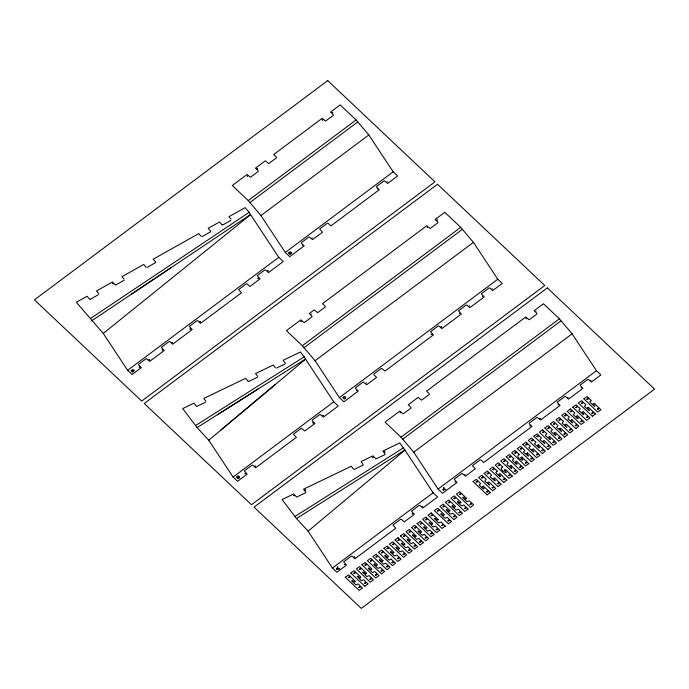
<?xml version="1.0" encoding="UTF-8"?>
<svg xmlns="http://www.w3.org/2000/svg" width="689" height="689" viewBox="0 0 689 689"><rect width="100%" height="100%" fill="white"/><g stroke="black" fill="none" stroke-linecap="round" stroke-linejoin="round"><path stroke-width="1.03" d="M350.796 573.102L364.886 586.253M366.462 573.17L359.606 566.591L356.334 568.925L370.165 582.11L373.464 579.828L369.201 575.634L366.798 576.521L362.647 572.206L363.404 572.077L365.566 573.859M367.96 583.928L363.68 579.768L361.329 580.689L357.126 576.331L357.884 576.211L360.046 577.993M383.032 560.777L376.177 554.197L372.904 556.531L386.968 569.743L390.026 567.262L385.771 563.249L383.472 564.213L379.191 559.907L379.975 559.692L381.973 561.501L382.981 560.846M384.531 571.534L380.285 567.4L378.011 568.373L373.826 564.48L374.351 563.774L376.478 565.635L377.512 564.877L370.691 558.348L367.392 560.631L381.456 573.859M395.021 539.969L408.81 553.198L412.125 550.924L407.845 546.721L406.209 547.772L405.416 547.583L401.282 543.388L402.075 543.182L404.073 544.982L405.098 544.112L398.061 537.696M399.603 548.392L392.747 541.812L389.466 544.164L403.539 557.358L406.562 554.826L402.342 550.864L399.99 551.786L395.762 547.522L396.545 547.307L398.543 549.107L399.551 548.461M411.591 527.585L425.595 540.856L428.722 538.436L424.209 534.345M428.162 515.2L441.95 528.42L445.232 526.189M445.283 526.12L441.003 521.961L438.712 522.925L434.423 518.619L435.215 518.404L437.214 520.212L438.213 519.558M450.003 510.721L443.148 504.141L439.875 506.475L453.939 519.678L457.014 517.215L452.742 513.184L450.391 514.115L446.162 509.843L446.954 509.627L448.952 511.436L449.951 510.782M451.502 521.478L447.221 517.318L444.87 518.24L440.667 513.882L441.425 513.761L443.587 515.544M466.574 498.328L459.718 491.748L456.437 494.099L470.509 507.293L473.584 504.83L469.312 500.8L466.961 501.73L462.732 497.458L463.525 497.243L465.523 499.051L466.522 498.397M487.829 482.481L489.621 485.013L484.798 481.077L486.167 479.225L481.921 475.212L478.605 477.52L492.678 490.723M504.4 470.087C511.35 476.375 496.898 469.114 502.694 467.039M520.936 457.806C527.963 463.766 513.443 456.876 519.265 454.654M533.863 436.189L547.919 449.435M550.433 423.804L564.489 437.041M567.555 434.725L560.777 428.188L559.657 428.782M570.905 420.445L572.74 422.882L567.917 418.955L569.278 417.095L565.032 413.081L561.742 415.346L575.797 428.592M583.841 398.828L597.63 412.056L600.946 409.783L594.168 403.203L593.014 403.987L594.908 405.83L594.616 406.458L590.085 402.522L589.956 401.842L591.386 400.619L587.166 396.588L583.859 398.81M361.88 564.747L375.669 577.968L378.984 575.703L374.782 571.543L372.482 572.499L368.305 568.606L368.83 567.9L370.949 569.76L371.991 569.002L365.204 562.5L361.906 564.722M378.45 552.363L392.454 565.626L395.581 563.189L391.068 559.124M469.192 305.907L469.571 305.968M445.421 502.298L459.21 515.518L462.534 513.245L458.323 509.093L456.032 510.049L451.846 506.157L452.372 505.45L454.499 507.311L455.532 506.553L448.746 500.05L445.447 502.272M468.064 509.102L463.826 504.951L461.552 505.924L457.375 502.023L457.901 501.325L460.019 503.177L461.062 502.427L454.258 495.908L450.933 498.181L464.739 511.393L468.02 509.154M312.031 237.783L312.418 237.86M495.736 488.432L488.975 481.861L487.855 482.455M502.729 467.004L498.38 462.784L495.176 465.135L508.99 478.312L512.271 476.082M512.306 476.039L505.545 469.476L504.426 470.07M519.299 454.619L514.95 450.399L511.738 452.768L525.561 465.928L528.842 463.688M523.356 467.788L516.449 461.156L515.415 461.914L517.361 463.921L516.466 464.274L512.323 460.278L513.744 458.779M528.876 463.654L521.849 457.048M559.632 428.799L561.432 431.34L556.6 427.404L557.987 425.587L553.508 421.504M423.184 542.656L418.912 538.479L416.561 539.401L412.358 535.043L413.116 534.922L415.278 536.705M438.256 519.506L431.202 512.917M439.754 530.263L435.5 526.103L433.131 527.016L428.928 522.658L429.686 522.529L431.848 524.312M513.787 458.728L509.472 454.533L506.269 456.807M506.794 480.155L499.878 473.541L498.845 474.299L500.791 476.306L499.895 476.659L495.779 472.723L497.174 471.164M526.491 453.577L528.291 456.118L523.459 452.182L524.837 450.339L520.565 446.3L517.293 448.573L531.331 461.828L534.414 459.399L527.412 452.906M535.878 442.217L531.546 438.015L528.308 440.383L542.381 453.569L545.455 451.123L538.436 444.655M543.061 441.184L544.861 443.725L540.03 439.789L541.416 437.971L537.136 433.906L533.889 436.163M595.434 413.9L588.38 407.311M155.654 262.526L155.585 261.966M366.143 382.938L366.505 382.981M497.208 471.13L492.876 466.918L489.655 469.243L503.728 482.464M490.215 492.557L483.282 485.926L482.274 486.684L484.195 488.647L483.368 489.078L479.208 485.108L480.603 483.557M565.161 424.674L566.952 427.214L562.129 423.279L563.481 421.401L559.261 417.413L555.937 419.704L569.743 432.89L573.067 430.625L566.306 424.054L565.178 424.648M337.007 569.071L337.524 568.124L338.213 568.778L337.429 568.985A3.695 2.928 24.2 0 0 336.955 569.157M443.156 489.724L443.673 488.777L444.362 489.431L443.578 489.638A3.695 2.928 24.2 0 0 443.096 489.81M210.584 231.78L210.679 231.297M377.21 189.062L377.589 189.122M416.147 536.051L409.335 529.436L406.036 531.779L420.118 544.965M473.102 481.602L487.157 494.848M480.629 483.532L476.306 479.303L473.128 481.585M506.243 456.833L520.031 470.053L523.321 467.822M522.813 444.448L536.602 457.668L539.926 455.395L533.148 448.815L531.986 449.564L533.889 451.441L533.596 452.07L529.066 448.134L528.928 447.462L530.341 446.179L525.914 442.149M587.51 407.957L589.31 410.498L584.487 406.562L585.848 404.71L581.602 400.688L578.312 402.962L592.368 416.208M387.132 181.646L387.511 181.707M557.944 404.796L558.305 404.839M567.857 397.381L568.253 397.458M536.051 311.221L536.197 311.083M220.85 430.074L275.324 384.488M208.75 440.202L305.589 359.167L333.752 401.833L338.221 406.045L323.425 417.112L319.997 414.365L312.289 420.066L312.238 420.772L315.011 423.399L304.848 430.995L301.369 428.265L293.712 433.958L293.66 434.656L296.434 437.291L255.585 467.822L252.803 465.204L251.967 465.161L244.319 470.931L247.17 474.11L237.559 481.301L233.089 477.081L208.75 440.202L197.097 427.593L182.714 408.577L193.953 403.177L195.891 405.657M308.112 531.159L404.96 450.124L433.114 492.781L437.584 497.002L422.788 508.069L419.997 505.45L419.162 505.407L411.54 511.135L414.373 514.356L404.21 521.952L401.472 519.368L400.585 519.291L392.963 525.018L395.796 528.239L354.947 558.77L352.157 556.152L351.321 556.118L343.682 561.888L346.533 565.066L336.921 572.249L332.451 568.029L308.112 531.159L296.459 518.541L282.077 499.534L293.695 493.953L296.606 497.088L305.606 492.807L305.804 492.144L303.53 489.216L351.287 466.255L353.578 469.175L354.413 469.338L363.361 464.989L361.122 461.527L372.999 455.817L375.91 458.952L384.918 454.671L385.117 454.008L382.843 451.08L399.766 442.941L404.951 450.124M459.279 313.323L459.641 313.366M492.049 288.82L492.428 288.88M464.808 474.411L465.204 474.488M590.723 380.294L591.084 380.337M103.281 333.433L250.607 214.667L278.769 257.324L283.239 261.544L268.443 272.603L265.704 270.028L264.817 269.95L257.195 275.678L260.029 278.899L249.866 286.495L247.075 283.877L246.24 283.834L238.592 289.604L241.451 292.782L200.602 323.313L197.812 320.695L196.976 320.661L189.363 326.379L192.188 329.6L172.655 344.207L169.916 341.623L169.038 341.546L161.415 347.273L164.24 350.494L149.797 361.294L146.318 358.556L138.661 364.248L138.61 364.955L141.383 367.582L132.09 374.532L127.62 370.312L103.281 333.433L76.315 302.273L87.055 296.253L89.148 298.673M248.238 200.577L356.11 119.929L368.83 134.932L393.169 171.811L397.639 176.031L387.7 183.455L384.281 180.707L376.564 186.418L376.513 187.115L379.286 189.742L330.909 225.906L328.171 223.331L327.284 223.253L319.67 228.981L322.495 232.202L312.599 239.6L309.12 236.861L301.463 242.554L301.412 243.251L304.185 245.887L289.759 256.67L285.289 252.45L260.95 215.571L248.238 200.577L232.279 185.505L247.024 174.481L250.443 177.237L258.16 171.527L258.211 170.82L255.438 168.194L265.334 160.795L268.753 163.551L276.47 157.841L276.478 157.092L273.748 154.508L322.125 118.344L325.544 121.092L333.261 115.382L333.312 114.684L330.539 112.057L340.151 104.866L356.11 119.929M249.668 202.738L357.548 122.099M260.95 215.571L368.83 134.932M127.62 370.312L278.769 257.324M285.289 252.45L393.169 171.811M302.35 345.723L460.708 227.353L473.429 242.356L497.768 279.226L502.238 283.446L492.626 290.629L489.836 288.011L489.001 287.976L481.353 293.747L484.212 296.925L469.76 307.716L467.03 305.141L466.143 305.063L458.521 310.791L461.354 314.012L441.821 328.61L439.031 325.992L438.195 325.949L430.547 331.728L433.407 334.897L385.022 371.061L381.542 368.331L373.886 374.024L373.834 374.721L376.607 377.357L366.712 384.746L363.232 382.016L355.584 387.709L355.533 388.407L358.306 391.042L343.88 401.825L339.41 397.605L315.071 360.726L302.35 345.723L286.391 330.66L300.817 319.877L304.237 322.624L311.953 316.923L312.005 316.217L309.232 313.59L314.115 309.938L317.646 312.651L325.251 306.975L325.268 306.235L322.53 303.651L426.724 225.759L430.151 228.507L437.859 222.805L437.911 222.099L435.138 219.472L444.758 212.281L460.708 227.353M303.78 347.893L462.147 229.515M315.071 360.726L473.429 242.356M233.089 477.081L333.752 401.833M339.41 397.605L497.768 279.226M401.024 437.196L559.382 318.818L572.103 333.82L596.441 370.699L600.911 374.919L591.291 382.102L588.552 379.518L587.674 379.45L580.052 385.168L582.877 388.389L568.434 399.189L565.643 396.571L564.808 396.537L557.168 402.307L560.019 405.476L540.486 420.083L537.067 417.327L529.35 423.037L529.298 423.744L532.072 426.37L483.695 462.534L480.905 459.916L480.069 459.873L472.43 465.652L475.281 468.821L465.385 476.22L462.595 473.601L461.759 473.567L454.146 479.286L456.971 482.507L442.545 493.29L438.075 489.069L413.736 452.199L401.024 437.196L385.065 422.133L399.809 411.109L403.229 413.856L410.945 408.146L410.954 407.406L408.224 404.822L418.12 397.424L421.539 400.171L429.256 394.461L429.264 393.72L426.534 391.137L525.716 316.992L529.135 319.739L536.852 314.029L536.903 313.331L534.13 310.705L543.423 303.754L559.382 318.818M402.454 439.367L560.812 320.988M413.736 452.199L572.103 333.82M332.451 568.029L433.114 492.781M438.075 489.069L596.441 370.699M350.856 572.981L354.12 570.733L360.898 577.132L360.054 577.985M378.476 552.337L381.74 550.089L388.562 556.617L387.502 557.367L385.452 555.541L384.789 555.618L384.875 556.221L389.052 560.114L391.059 559.132M395.047 539.952L398.053 537.704M411.617 527.567L414.623 525.319M428.188 515.174L431.193 512.935M522.839 444.422L525.845 442.174M542.415 429.79L539.384 432.253L553.146 445.258L556.497 443.01L549.719 436.43L548.556 437.179L550.459 439.057L550.166 439.685L545.636 435.749L545.499 435.069L546.911 433.794L542.484 429.755M550.459 423.778L553.465 421.53M570.294 408.947L567.262 411.411L581.025 424.415L584.375 422.168L577.408 415.545L576.435 416.277L578.381 418.301L577.494 418.662L573.369 414.718L574.755 412.9L570.311 408.939M535.835 442.269L534.475 443.871L539.168 447.936L539.409 447.316L537.506 445.421L538.393 444.681M365.583 573.851L366.41 573.239M415.295 536.697L416.122 536.076M431.865 524.303L432.709 523.459L425.931 517.06L422.641 519.325L436.43 532.554L439.711 530.315M443.604 515.536L444.448 514.683L437.67 508.284L434.354 510.583L448.427 523.795M510.773 465.325L509.894 466.1L511.789 467.96L511.557 468.58L506.889 464.567L508.267 462.732L503.995 458.685L500.722 460.958L514.761 474.213L517.844 471.767L510.842 465.29M520.996 457.677L521.823 457.065M526.517 453.551L527.343 452.931M543.087 441.167L544.189 440.564L550.967 446.963L547.927 449.426M570.966 420.324L571.792 419.704M587.536 407.94L588.363 407.32M424.2 534.354L422.262 535.37L418.016 531.443L418.542 530.745L420.66 532.597L421.702 531.839L414.632 525.311M364.903 586.236L367.909 583.996M381.473 573.851L384.479 571.603M420.135 544.947L423.141 542.708M448.444 523.786L451.45 521.547M487.175 494.84L490.18 492.592M492.695 490.714L495.701 488.467M503.745 482.455L506.751 480.207M564.498 437.033L567.503 434.793M575.815 428.584L578.863 426.155L571.81 419.696M592.385 416.19L595.391 413.951M90.423 318.542L249.142 212.333L250.607 214.667M91.749 320.747L250.469 214.537M131.435 294.194L171.113 267.651M302.471 245.56L302.471 245.241M427.283 227.585L427.283 227.267M311.29 314.287L311.256 313.943M482.489 296.597L482.498 296.279M356.583 390.715L356.592 390.396M526.293 318.8L525.845 318.594L526.275 318.499M581.12 388.088L581.163 387.752M455.257 482.188L455.257 481.869M195.822 425.371L304.185 356.824L305.597 359.167M197.097 427.593L305.451 359.047M217.414 414.735L258.056 389.044M295.185 516.319L403.539 447.781M296.459 518.541L404.822 450.003M90.431 299.164L98.381 294.711M116.191 284.721L124.115 280.277M147.11 267.384L155.378 262.75M202.101 236.56L210.369 231.917M222.909 224.89L230.832 220.446M197.149 406.226L205.572 402.178M248.944 381.327L257.583 377.167M276.556 368.047L285.151 363.913M248.755 381.405L247.902 381.138M115.795 284.936L115.339 284.936M222.401 224.993L222.022 224.838M89.958 299.276L89.51 299.078M196.666 406.303L196.184 406.028M247.549 175.953L247.205 176.212L247.618 176.022M289.613 252.811L290.422 253.492L289.836 253.922L289.165 253.259M400.335 412.582L399.99 412.84L400.404 412.642M132.167 370.656L132.848 371.276L132.271 371.707L131.59 371.026M290.706 252.269L291.309 252.829L290.646 253.319L289.905 252.57M133.141 370.053L133.735 370.613L133.08 371.104L132.34 370.355M249.142 212.333L245.086 207.647L228.92 216.716L231.022 219.136M221.858 224.674L219.524 221.979L208.173 228.343L210.489 231.004M201.128 236.31L198.785 233.614L153.173 259.185L155.326 261.656M146.094 267.117L143.777 264.447L121.97 276.677L124.123 279.157M114.839 284.557L112.574 281.947L96.451 290.991L98.768 293.66M304.185 356.824L300.404 351.993L283.101 360.313L285.289 363.112M275.402 367.78L273.266 365.041L255.524 373.567L257.6 376.22M247.678 380.853L245.689 378.295L203.789 398.449L205.882 401.127M344.069 396.786A1.077 0.853 24.2 0 1 345.37 397.691A1.077 0.853 24.2 0 1 344.397 398.561A1.077 0.853 24.2 0 1 343.303 397.475M343.871 396.554A1.404 1.111 24.2 0 1 345.706 397.708A1.404 1.111 24.2 0 1 344.328 398.845A1.404 1.111 24.2 0 1 343.027 397.26M237.748 476.263A1.077 0.853 24.2 0 1 239.049 477.167A1.077 0.853 24.2 0 1 238.075 478.037A1.077 0.853 24.2 0 1 236.982 476.952M237.55 476.03A1.404 1.111 24.2 0 1 239.384 477.184A1.404 1.111 24.2 0 1 238.006 478.321A1.404 1.111 24.2 0 1 236.715 476.736M437.282 220.015L436.774 219.912L437.274 220.075M139.238 367.013L139.746 367.142L139.247 366.97M149.16 359.606L149.668 359.736L149.16 359.606M162.096 349.926L162.604 350.081L162.113 349.866M172.017 342.519L172.526 342.648L172.017 342.519M190.043 329.041L190.552 329.17L190.052 329.015M199.965 321.625L200.473 321.754L199.965 321.625M245.026 473.541L245.534 473.67L245.026 473.541M257.066 168.65L257.574 168.779L257.066 168.65M257.884 278.33L258.392 278.459L257.884 278.304M254.947 466.134L255.455 466.264L254.947 466.108M267.797 270.915L268.297 271.07L267.814 270.855M300.947 321.462L301.455 321.591L300.955 321.436M312.866 422.831L313.374 422.96L312.866 422.831M322.254 119.929L322.762 120.058L322.263 119.886M322.779 415.424L323.287 415.553L322.788 415.398M332.176 112.514L332.684 112.643L332.176 112.514M344.388 564.498L344.896 564.627L344.388 564.498M345.275 577.218L359.115 590.37L362.414 588.087L358.211 583.928L355.912 584.883L351.734 580.991L352.26 580.284L354.379 582.145L355.421 581.387L348.617 574.876L345.275 577.218M348.341 577.52C349.969 578.76 350.58 574.548 348.35 577.468M353.862 573.394C355.515 574.626 356.084 570.449 353.879 573.334M354.31 557.082L354.818 557.212L354.31 557.082M358.874 587.459C360.45 588.759 361.174 584.444 358.874 587.459M359.382 569.26C360.829 570.63 361.785 566.255 359.391 569.235M364.395 583.333C365.98 584.608 366.686 580.336 364.403 583.282M364.912 565.135C366.531 566.392 367.168 562.146 364.912 565.101M369.915 579.208C371.492 580.482 372.215 576.254 369.933 579.148M370.432 561.001C372.094 562.233 372.646 558.064 370.449 560.949M375.445 575.074C376.969 576.383 377.813 572.051 375.445 575.048M375.953 556.876C377.451 558.228 378.33 553.801 375.953 556.876M380.965 570.948C382.576 572.214 383.239 567.951 380.974 570.923M381.482 552.742C383.101 554.008 383.756 549.744 381.482 552.716M383.937 548.315L397.786 561.466L401.084 559.184L396.855 555.015L394.582 555.98L390.396 552.087L390.921 551.389L393.049 553.241L394.082 552.483L387.261 545.964L383.945 548.298M386.486 566.814C388.071 568.106 388.768 563.843 386.503 566.763M387.003 548.616C388.656 549.839 389.233 545.679 387.02 548.565M392.015 562.689C393.574 563.998 394.358 559.632 392.015 562.689M392.523 544.491C394.117 545.783 394.78 541.459 392.523 544.491M397.536 558.564C399.12 559.847 399.844 555.532 397.544 558.529M398.053 540.357C399.534 541.7 400.438 537.325 398.053 540.331M400.507 535.93L414.356 549.081L417.655 546.799L413.426 542.631L411.152 543.595L406.966 539.702L407.492 538.996L409.619 540.856L410.653 540.098L403.832 533.579L400.516 535.904M403.056 554.43C404.693 555.678 405.313 551.467 403.074 554.378M403.573 536.231C404.986 537.618 406.045 533.2 403.582 536.206M408.586 550.304C410.084 551.648 410.945 547.238 408.586 550.304M409.094 532.097C410.756 533.355 411.281 529.092 409.094 532.097M412.229 513.787L412.728 513.942L412.246 513.727M414.106 546.17C415.725 547.436 416.363 543.182 414.115 546.144M414.623 527.972C416.122 529.29 417.026 524.984 414.632 527.92M417.078 523.537L430.926 536.688L434.225 534.414L429.996 530.237L427.723 531.21L423.537 527.318L424.062 526.611L426.19 528.472L427.223 527.714L420.419 521.203L417.086 523.519M419.627 542.045C421.1 543.397 422.064 539.031 419.635 542.019M420.144 523.847C421.694 525.156 422.46 520.832 420.152 523.812M422.142 506.372L422.65 506.51L422.142 506.372M425.156 537.92C426.827 539.151 427.301 534.922 425.156 537.92M425.664 519.713C427.249 521.013 427.947 516.681 425.664 519.713M431.262 334.337L431.77 334.466L431.262 334.337M430.677 533.786C432.322 535.034 432.907 530.788 430.677 533.786M431.193 515.587C432.77 516.862 433.476 512.625 431.202 515.536M441.175 326.922L441.683 327.051L441.184 326.896M436.197 529.66C437.67 531.012 438.652 526.654 436.206 529.634M437.403 510.937C438.996 512.228 439.685 507.965 437.42 510.885M441.727 525.526C443.38 526.775 443.914 522.52 441.727 525.526M442.932 506.811C444.431 508.163 445.292 503.754 442.932 506.811M447.936 520.884C449.555 522.141 450.193 517.887 447.945 520.858M448.453 502.686C450.038 503.969 450.77 499.646 448.461 502.651M453.465 516.759C455.059 518.033 455.722 513.805 453.474 516.698M453.973 498.552C455.446 499.904 456.411 495.537 453.982 498.526M458.986 512.625C460.502 513.96 461.346 509.576 458.986 512.625M459.503 494.426C461.079 495.71 461.776 491.395 459.503 494.426M464.507 508.499C466.117 509.765 466.772 505.502 464.515 508.473M470.036 504.365C471.646 505.64 472.284 501.394 470.036 504.339M476.133 481.99C477.641 483.316 478.502 479.001 476.142 481.938M481.654 477.865C483.144 479.199 484.048 474.842 481.663 477.83M484.117 473.429L497.958 486.58L501.256 484.298L494.478 477.718L493.324 478.485L495.219 480.345L494.935 480.974L490.404 477.038L490.267 476.357L491.696 475.117L487.476 471.104L484.117 473.429M486.667 491.937C488.337 493.143 488.863 488.992 486.675 491.877M487.183 473.731C488.742 475.022 489.517 470.725 487.192 473.679M492.187 487.803C493.763 489.095 494.469 484.806 492.204 487.752M492.704 469.605C494.289 470.888 494.986 466.625 492.713 469.554M497.716 483.678C499.146 485.047 500.136 480.672 497.716 483.652M498.225 465.471C499.801 466.78 500.507 462.431 498.225 465.471M503.237 479.544C504.839 480.827 505.476 476.521 503.237 479.544M503.754 461.346C505.338 462.62 506.062 458.331 503.754 461.32M508.758 475.419C510.351 476.685 511.005 472.456 508.775 475.367M509.274 457.22C510.799 458.529 511.643 454.249 509.283 457.16M514.287 471.293C515.863 472.585 516.552 468.262 514.287 471.293M514.795 453.086C516.362 454.404 517.094 450.046 514.795 453.086M519.807 467.159C521.34 468.468 522.184 464.136 519.807 467.133M520.324 448.961C522.004 450.184 522.512 445.99 520.324 448.935M525.328 463.034C526.93 464.3 527.593 460.08 525.345 462.982M525.845 444.827C527.438 446.119 528.119 441.847 525.845 444.827M529.927 425.802L530.435 425.931L529.936 425.785M530.857 458.9C532.433 460.209 533.131 455.86 530.857 458.9M531.365 440.702C532.933 442.011 533.665 437.67 531.365 440.702M536.378 454.774C537.937 456.066 538.72 451.777 536.386 454.723M536.895 436.576C538.617 437.756 539.031 433.614 536.895 436.542M539.849 418.395L540.357 418.524L539.857 418.352M541.899 450.649C543.44 451.967 544.232 447.626 541.907 450.615M542.415 432.442C543.905 433.786 544.792 429.419 542.424 432.416M544.878 428.015L558.719 441.167L562.017 438.884L555.222 432.287L554.077 433.054L555.98 434.931L555.635 435.56L551.157 431.624L551.028 430.944L552.457 429.695L548.22 425.673L544.878 427.99M547.428 446.515C548.995 447.824 549.719 443.475 547.428 446.515M547.936 428.317C549.495 429.626 550.27 425.277 547.936 428.317M552.948 442.39C554.533 443.664 555.274 439.375 552.948 442.364M553.465 424.183C554.981 425.501 555.825 421.229 553.474 424.131M558.469 438.256C560.097 439.504 560.734 435.302 558.478 438.23M558.986 420.057C560.545 421.358 561.302 417.078 558.994 420.032M563.998 434.13C565.574 435.431 566.289 431.099 563.998 434.13M564.773 415.734C566.358 417.034 567.038 412.694 564.773 415.734M569.519 430.005C571.103 431.271 571.801 427.051 569.527 429.945M570.294 411.6C571.775 412.952 572.697 408.551 570.303 411.574M572.757 407.173L586.597 420.324L589.896 418.042L583.101 411.454L581.955 412.211L583.859 414.089L583.514 414.718L579.036 410.782L578.906 410.101L580.319 408.818L576.082 404.822L572.757 407.147M575.306 425.673C576.969 426.904 577.511 422.736 575.315 425.621M575.823 407.475C577.279 408.827 578.26 404.443 575.823 407.449M580.827 421.547C582.326 422.9 583.204 418.473 580.827 421.547M581.344 403.349C582.928 404.641 583.609 400.309 581.344 403.349M586.356 417.413C587.967 418.679 588.621 414.425 586.356 417.388M586.864 399.215C588.363 400.542 589.259 396.235 586.882 399.164M591.877 413.288C593.341 414.64 594.323 410.282 591.877 413.262M597.397 409.163C599.06 410.403 599.568 406.157 597.397 409.163M131.177 370.751L132.314 372.129L134.234 370.699L132.581 369.511L131.177 370.734M288.743 252.966L289.88 254.353L291.8 252.915L290.164 251.735L288.743 252.949M112.488 283.515L112.996 283.653L112.488 283.515M293.497 495.494L293.996 495.658L293.497 495.494M305.089 489.922L305.589 490.086L305.089 489.905M372.801 457.367L373.309 457.522L372.827 457.307M384.402 451.786L384.901 451.95L384.402 451.786M337.688 566.935L336.602 569.166L339.599 568.744L338.506 568.692L337.644 567.891L337.688 566.935M443.828 487.588L443.036 490.094L445.74 489.397L444.646 489.345L443.794 488.544L443.828 487.588M327.731 80.604L34.45 299.844L141.684 401.084L434.966 181.853L327.731 80.604M437.524 184.264L144.242 403.496L251.476 504.736L544.758 285.504L437.524 184.264M547.316 287.916L254.034 507.147L361.269 608.396L654.55 389.156L547.316 287.916"/></g></svg>
